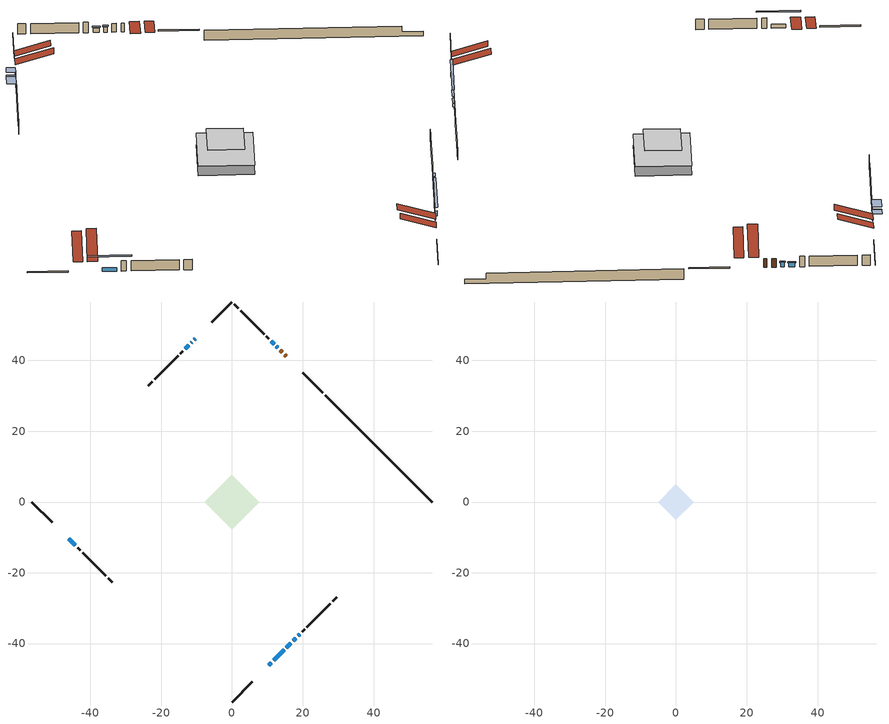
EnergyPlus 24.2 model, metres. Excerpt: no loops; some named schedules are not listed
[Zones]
conditioned space
 floor outside (Floor1 construction): -0.86,0 0,0.86 0.86,0 0,-0.86 z1.22
 floor adiabatic (AdiabaticFloorConstruction): -7.77,0 0,7.77 7.77,0 0,-7.77 z1.22
 floor foundation (Slab1 construction): -7.54,0.21 -0.21,7.54 7.54,-0.21 0.21,-7.54 z-1.22
 wall outside (RimJoist1 construction): 0,-56.51 5.66,-50.85 / -56.51,0 -50.85,-5.66 / 0,56.51 -5.66,50.85 / 25.68,30.83 20.02,36.49 z1.22:1.52
 wall outside (AdiabaticWallConstruction 1): 15.35,41.16 14.92,41.59 / 14.26,42.25 13.63,42.88 z1.22:3.25
 wall outside (AdiabaticWallConstruction): -10.33,46.18 -10.73,45.78 z1.22:2.82; 10.33,-46.18 11.16,-45.35 / 12.98,43.53 12.54,43.97 z1.22:2.39; 11.81,-44.69 14.72,-41.79 / -46.18,-10.33 -44.24,-12.27 z1.22:2.08; -11.38,45.13 -11.53,44.98 z1.22:2.14; 11.89,44.62 11.06,45.45 z1.22:2.24; -12.18,44.32 -13.23,43.28 z1.22:2.64; 15.38,-41.13 16.64,-39.87 / 17.29,-39.22 18.08,-38.43 z1.22:3.2; 18.74,-37.77 19.13,-37.38 z1.22:3.3
 wall outside (Wall1 construction): 19.79,-36.72 20.49,-36.02 / -43.58,-12.93 -42.88,-13.63 / -13.88,42.63 -14.58,41.92 / 10.41,46.1 9.7,46.81 z1.22:3.66
 wall outside (Wall2 construction): 21.15,-35.36 27.74,-28.77 / -42.22,-14.29 -35.63,-20.88 / -15.24,41.27 -21.83,34.68 / 9.05,47.46 2.45,54.05 z1.22:3.66
 wall outside (Wall3 construction): 28.4,-28.11 29.54,-26.97 / -34.97,-21.54 -33.83,-22.68 / -22.49,34.02 -23.63,32.88 / 1.8,54.71 0.66,55.85 z1.22:3.66
 wall foundation (FoundationWall1 construction): 26.34,30.17,-1.22 26.34,30.17,1.22 53.49,3.02,1.22 53.49,3.02,-0.17 56.51,0,-0.17 56.51,0,-1.22
 window (WindowConstruction 7): -10.33,46.18 -10.73,45.78 z1.22:2.82
 window (WindowConstruction 6): 10.33,-46.18 11.16,-45.35 z1.22:2.39
 window (WindowConstruction 9): 11.81,-44.69 14.72,-41.79 z1.22:2.08
 window (WindowConstruction 10): -46.18,-10.33 -44.24,-12.27 z1.22:2.08
 window (WindowConstruction 8): -11.38,45.13 -11.53,44.98 z1.22:2.13
 window (WindowConstruction): 12.98,43.53 12.54,43.96 z1.22:2.39
 window (WindowConstruction 1): 11.89,44.62 11.06,45.45 z1.22:2.23
 window (WindowConstruction 2): -12.18,44.32 -13.23,43.28 z1.22:2.64
 window (WindowConstruction 3): 15.38,-41.13 16.64,-39.87 z1.22:3.2
 window (WindowConstruction 4): 17.29,-39.22 18.08,-38.43 z1.22:3.2
 window (WindowConstruction 5): 18.74,-37.77 19.13,-37.38 z1.22:3.3
 door (Door): 15.35,41.16 14.92,41.59 z1.22:3.25
 door (Door 1): 14.26,42.25 13.63,42.88 z1.22:3.25
 ceiling adiabatic (AdiabaticFloorConstruction): 0,-7.77 7.77,0 0,7.77 -7.77,0 z1.22
 roof outside (Roof2 construction): 9.68,-46.83,3.66 4.36,-41.52,6.16 2.96,-42.92,6.16 8.27,-48.24,3.66; -46.83,-9.68,3.66 -41.52,-4.36,6.16 -42.92,-2.96,6.16 -48.24,-8.27,3.66; -9.68,46.83,3.66 -4.36,41.52,6.16 -2.96,42.92,6.16 -8.27,48.24,3.66; 16,40.51,3.66 10.69,35.19,6.16 12.09,33.79,6.16 17.41,39.1,3.66
attic - vented
 floor to conditioned space (Floor2 construction Reversed): -5.08,0 0,5.08 5.08,0 0,-5.08 z3.66
 roof outside (Roof1 construction): 7.62,-48.89,3.66 2.67,-43.95,5.99 1.37,-45.25,5.99 6.31,-50.2,3.66; -48.89,-7.62,3.66 -43.95,-2.67,5.99 -45.25,-1.37,5.99 -50.2,-6.31,3.66; -7.62,48.89,3.66 -2.67,43.95,5.99 -1.37,45.25,5.99 -6.31,50.2,3.66; 18.06,38.45,3.66 13.12,33.5,5.99 14.42,32.2,5.99 19.37,37.14,3.66
shading: -11.05,45.46 -10.01,46.5 -11.3,47.8 -12.35,46.75 z3.28; 11.3,-45.21 10.19,-46.32 10.48,-46.61 11.59,-45.5 z2.59; 16.8,-39.71 9.73,-46.77 10.03,-47.07 17.09,-40 z5.02; -42.16,-14.35 -48.26,-8.25 -48.55,-8.54 -42.45,-14.64 z5.02; -11.85,44.66 -11.06,45.45 -12.35,46.74 -13.15,45.95 z2.59; 12.4,44.11 13.12,43.39 13.41,43.68 12.69,44.4 z2.59; 10.92,45.59 12.03,44.48 12.32,44.77 11.21,45.88 z2.44; -13.55,42.96 -11.86,44.65 -13.15,45.94 -14.84,44.25 z3.1; 16.78,-39.73 15.24,-41.27 15.53,-41.56 17.07,-40.02 z3.4; 18.22,-38.28 17.15,-39.36 17.44,-39.65 18.52,-38.58 z3.4; 19.28,-37.23 18.6,-37.91 18.89,-38.2 19.57,-37.52 z3.5
[Building]
Building 1: Terrain=Suburbs
[Site:Location]
Edmonton Intl AP_AB: Latitude {deg}=53.31; Longitude {deg}=-113.58; Time Zone {hr}=-7; Elevation {m}=723; Keep Site Location Information=Yes
[Site:GroundTemperature:Shallow]
-1.56185, -3.61833, -3.78302, -2.80711, 1.11059, 5.01004, 8.39065, 10.5322, 10.7141, 8.97234, 5.67794, 1.89811
[Site:WaterMainsTemperature]
Calculation Method=Schedule; Temperature Schedule=mains temperature schedule
[Material] Roughness=Rough; Thermal Absorptance=0.9
Name | Thickness {m} | Conductivity {W/m-K} | Density {kg/m3} | Specific Heat {J/kg-K} | Solar Absorptance | Visible Absorptance
asphalt or fiberglass shingles | 0.00635 | 0.162714 | 1121.4 | 1465.45 | 0.4 | 0.4
ceiling loosefill ins | 0.254 | 0.0480833 | 16.02 | 1046.75 | 0.7 | 0.7
ceiling stud and cavity | 0.1397 | 0.307505 | 65.682 | 1177.47 | 0.7 | 0.7
concrete 4.0 in. | 0.1016 | 1.803125 | 2242.8 | 837.4 | 0.7 | 0.7
concrete 8.0 in. | 0.2032 | 1.803125 | 2242.8 | 837.4 | 0.7 | 0.7
door material | 0.04445 | 0.053851 | 512.64 | 1214.23 | 0.7 | 0.7
exterior vertical ins | 0.0460229 | 0.029427 | 32.04 | 1214.23 | 0.7 | 0.7
floor covering | 0.0127 | 0.0433444 | 54.468 | 1339.84 | 0.6 | 0.6
floor rigid ins; roof rigid ins; wall rigid ins | 0.051816 | 0.029427 | 32.04 | 1214.23 | 0.7 | 0.7
floor rigid ins 1; wall rigid ins 1 | 0.512978 | 0.029427 | 32.04 | 1214.23 | 0.7 | 0.7
floor stud and cavity | 0.1397 | 0.0981661 | 92.3553 | 1139.71 | 0.7 | 0.7
floor stud and cavity 1 | 0.1397 | 1.75129 | 37.0049 | 1207.88 | 0.7 | 0.7
furniture material conditioned space 1 | 0.1524 | 0.115458 | 640.8 | 1214.23 | 0.6 | 0.6
gypsum board | 0.0127 | 0.160291 | 801 | 837.4 | 0.6 | 0.6
gypsum board 1 | 0.0127 | 0.160291 | 801 | 837.4 | 0.7 | 0.7
osb sheathing 0.5 in. | 0.0127 | 0.115458 | 512.64 | 1214.23 | 0.7 | 0.7
osb sheathing 0.75 in. | 0.01905 | 0.115458 | 512.64 | 1214.23 | 0.7 | 0.7
osb sheathing 2.0 in. | 0.0508 | 0.115458 | 512.64 | 1214.23 | 0.7 | 0.7
rim joist rigid ins | 0.103632 | 0.029427 | 32.04 | 1214.23 | 0.7 | 0.7
rim joist stud and cavity | 0.0508 | 0.318503 | 125.044 | 1163.47 | 0.6 | 0.6
roof stud and cavity | 0.2032 | 0.614537 | 78.34581 | 1123.46 | 0.7 | 0.7
wall stud and cavity | 0.1397 | 0.330587 | 139.0536 | 1170.24 | 0.7 | 0.7
wall stud and cavity 1 | 0.1397 | 0.212138 | 139.0536 | 1170.24 | 0.7 | 0.7
wall stud and cavity 2 | 0.1397 | 0.419798 | 139.0536 | 1170.24 | 0.7 | 0.7
wall stud and cavity 3 | 0.0889 | 0.380278 | 52.3479 | 1209.89 | 0.7 | 0.7
wall stud and cavity 4 | 0.0889 | 0.391764 | 83.0341 | 1211.67 | 0.7 | 0.7
wood siding | 0.0254 | 0.102417 | 544.68 | 1172.36 | 0.4 | 0.4
wood siding 1; wood siding 2; wood siding 3 | 0.0254 | 0.102417 | 544.68 | 1172.36 | 0.7 | 0.7
[WindowMaterial:SimpleGlazingSystem]
Name | U-Factor {W/m2-K} | Solar Heat Gain Coefficient
WindowMaterial | 2.035 | 0.44
WindowMaterial 1 | 1.87033 | 0.49
WindowMaterial 2 | 1.7528 | 0.53
WindowMaterial 3 | 2.97981 | 0.59
WindowMaterial 4 | 1.85443 | 0.53
WindowMaterial 5 | 1.85046 | 0.53
WindowMaterial 6 | 1.83797 | 0.5
WindowMaterial 7 | 2.16843 | 0.41
WindowMaterial 8 | 2.71011 | 0.29
WindowMaterial 9 | 1.885096 | 0.49
[Construction]
AdiabaticFloorConstruction: floor stud and cavity 1, floor rigid ins 1, osb sheathing 0.75 in., floor covering
AdiabaticWallConstruction: wood siding 2, wall rigid ins 1, wall stud and cavity 3, gypsum board
AdiabaticWallConstruction 1: wood siding 3, wall rigid ins 1, wall stud and cavity 3, gypsum board
Door; Door 1: door material
Floor1 construction: floor stud and cavity, floor rigid ins, osb sheathing 0.75 in., floor covering
Floor2 construction Reversed: gypsum board, ceiling stud and cavity, ceiling loosefill ins
FoundationWall1 construction: concrete 8.0 in., gypsum board 1
furniture construction conditioned space 1: furniture material conditioned space 1
PartitionWallConstruction: gypsum board, wall stud and cavity 4, gypsum board
RimJoist1 construction: wood siding 1, rim joist rigid ins, osb sheathing 2.0 in., rim joist stud and cavity
Roof1 construction: asphalt or fiberglass shingles
Roof2 construction: asphalt or fiberglass shingles, roof rigid ins, osb sheathing 0.75 in., roof stud and cavity, gypsum board
Slab1 construction: concrete 4.0 in.
Wall1 construction: wood siding, wall rigid ins, osb sheathing 0.5 in., wall stud and cavity, gypsum board
Wall2 construction: wood siding, wall rigid ins, osb sheathing 0.5 in., wall stud and cavity 1, gypsum board
Wall3 construction: wood siding, wall rigid ins, osb sheathing 0.5 in., wall stud and cavity 2, gypsum board
WindowConstruction: WindowMaterial
WindowConstruction 1: WindowMaterial 1
WindowConstruction 10; WindowConstruction 9: WindowMaterial 9
WindowConstruction 2: WindowMaterial 2
WindowConstruction 3: WindowMaterial 3
WindowConstruction 4: WindowMaterial 4
WindowConstruction 5: WindowMaterial 5
WindowConstruction 6: WindowMaterial 6
WindowConstruction 7: WindowMaterial 7
WindowConstruction 8: WindowMaterial 8
[Zone] Multiplier=1; Part of Total Floor Area=Yes
Name | Volume {m3}
attic - vented | 19.5127
conditioned space | 671.7
[Space]
Name | Zone | Volume {m3}
attic - vented 1 | attic - vented | 19.5127
conditioned space 1 | conditioned space | 671.7
[ZoneInfiltration:EffectiveLeakageArea]
infil attic - vented 1: Zone or Space=attic - vented 1; Schedule=Always On Discrete; Effective Air Leakage Area {cm2}=1793.39; Stack Coefficient=0.000162114; Wind Coefficient=8.6026e-06
[ZoneMixing]
whole house fan mix: Zone or Space=attic - vented; Schedule=Always On Continuous; Design Flow Rate Calculation Method=Flow/Zone; Design Flow Rate {m3/s}=0; Source Zone or Space=conditioned space
[SurfaceProperty:ExposedFoundationPerimeter]
Slab1: Exposed Perimeter Calculation Method=TotalExposedPerimeter; Total Exposed Perimeter {m}=42.671
[InternalMass] Zone or ZoneList=conditioned space; Space or SpaceList=conditioned space 1
Name | Construction | Surface Area {m2}
furniture mass conditioned space 1 | furniture construction conditioned space 1 | 94.3599
partition wall mass | PartitionWallConstruction | 235.9
[Lights]
interior lighting: Zone or ZoneList or Space or SpaceList=conditioned space 1; Schedule=interior lighting schedule; Design Level Calculation Method=LightingLevel; Lighting Level {W}=343.2; Return Air Fraction=0; Fraction Radiant=0.6; Fraction Visible=0.2; Fraction Replaceable=1
[People]
occupants: Zone or ZoneList or Space or SpaceList=conditioned space 1; Number of People Schedule=occupants schedule; Number of People Calculation Method=People; Number of People=3; Fraction Radiant=0.314171; Sensible Heat Fraction=0.56303; Activity Level Schedule=occupants activity schedule; Carbon Dioxide Generation Rate {m3/s-W}=0; Enable ASHRAE 55 Comfort Warnings=No; Mean Radiant Temperature Calculation Type=EnclosureAveraged
[ElectricEquipment] Zone or ZoneList or Space or SpaceList=conditioned space 1; Design Level Calculation Method=EquipmentLevel
Name | Schedule | Design Level {W} | Fraction Latent | Fraction Radiant | Fraction Lost
clothes dryer | clothes dryer schedule | 140.772 | 0.015 | 0.081 | 0.85
clothes washer | clothes washer schedule | 32.1985 | 0.03 | 0.162 | 0.7
cooking range | cooking range schedule | 215.147 | 0.08 | 0.432 | 0.2
dishwasher | dishwasher schedule | 66.8632 | 0.3 | 0.18 | 0.4
fridge | fridge schedule | 72.9452 | 0 | 0.6 | 0
mech vent bath fan 0 | mech vent bath fan 0 schedule | 50.2 | 0 | 0 | 1
mech vent bath fan 1 | mech vent bath fan 1 schedule | 50.2 | 0 | 0 | 1
mech vent house fan | mech vent house fan schedule | 0 | 0 | 0 | 1
mech vent house fan cfis | mech vent house fan cfis schedule | 0 | 0 | 0 | 0
mech vent range fan 0 | mech vent range fan 0 schedule | 57 | 0 | 0 | 1
misc plug loads | misc plug loads schedule | 494.7 | 0.045 | 0.513 | 0.1
whole house fan | Always On Discrete | 0 | 0 | 0 | 1
[OtherEquipment] Zone or ZoneList or Space or SpaceList=conditioned space 1; Design Level Calculation Method=EquipmentLevel
Name | Fuel Type | Schedule | Design Level {W} | Fraction Latent | Fraction Radiant | Fraction Lost
clothes dryer 1 | Electricity | clothes dryer schedule | 0 | 0.015 | 0.081 | 0.85
cooking range 1 | Electricity | cooking range schedule | 0 | 0.08 | 0.432 | 0.2
general water use latent | None | general water use schedule | 62.594 | 1 | 0 | 0
general water use sensible | None | general water use schedule | -61.6891 | 0 | 0.6 | 0
mech vent house fan latent load | None | Always On Discrete | 0 | 1 | 0 | 0
mech vent house fan sensible load | None | Always On Discrete | 0 | 0 | 0 | 0
water heater energy adjustment1 | NaturalGas | Always On Discrete | 0.01 | 0 | 0 | 1
[ZoneInfiltration:DesignFlowRate] Zone or ZoneList or Space or SpaceList=conditioned space 1; Schedule=Always On Discrete; Design Flow Rate Calculation Method=Flow/Zone; Design Flow Rate {m3/s}=0
infil flow; natural vent flow; whole house fan flow
[Foundation:Kiva]
Foundation Kiva 1: Initial Indoor Air Temperature {C}=18; Wall Height Above Grade {m}=1.21999; Wall Depth Below Slab {m}=0.2032; Custom Block Material Name 1=exterior vertical ins; Custom Block Depth 1 {m}=2.43998; Custom Block X Position 1 {m}=0.2159; Custom Block Z Position 1 {m}=0
[Foundation:Kiva:Settings]
Soil Conductivity {W/m-K}=0.849921; Soil Density {kg/m3}=1842.3; Soil Specific Heat {J/kg-K}=418.7; Ground Solar Absorptivity=0.9; Ground Thermal Absorptivity=0.9; Ground Surface Roughness {m}=0.03; Far-Field Width {m}=40; Deep-Ground Boundary Condition=ZeroFlux; Deep-Ground Depth {m}=40; Minimum Cell Dimension {m}=0.2; Maximum Cell Growth Coefficient=3; Simulation Timestep=Timestep
[Exterior:Lights]
exterior lighting: Schedule=exterior lighting schedule; Design Level {W}=75.6
[Schedule:Constant]
Name | Hourly Value
Always On Continuous; mech vent house fan schedule; mech vent house fan cfis schedule; Always On Discrete | 1
occupants activity schedule | 117.228
fridge schedule | 0
[Schedule:Week:Daily]
interior lighting schedule Week Rule - Jan1-Jan27: interior lighting schedule day, interior lighting schedule day, interior lighting schedule day, interior lighting schedule day, interior lighting schedule day, interior lighting schedule day, interior lighting schedule day, interior lighting schedule default day, interior lighting schedule default day, interior lighting schedule default day, interior lighting schedule default day, interior lighting schedule default day
interior lighting schedule Week Rule - Jan28-Feb3: interior lighting schedule day, interior lighting schedule day, interior lighting schedule day, interior lighting schedule day, interior lighting schedule day 1, interior lighting schedule day 1, interior lighting schedule day 1, interior lighting schedule default day, interior lighting schedule default day, interior lighting schedule default day, interior lighting schedule default day, interior lighting schedule default day
interior lighting schedule Week Rule - Feb4-Feb24: interior lighting schedule day 1, interior lighting schedule day 1, interior lighting schedule day 1, interior lighting schedule day 1, interior lighting schedule day 1, interior lighting schedule day 1, interior lighting schedule day 1, interior lighting schedule default day, interior lighting schedule default day, interior lighting schedule default day, interior lighting schedule default day, interior lighting schedule default day
interior lighting schedule Week Rule - Feb25-Mar3: interior lighting schedule day 1, interior lighting schedule day 1, interior lighting schedule day 1, interior lighting schedule day 1, interior lighting schedule day 2, interior lighting schedule day 2, interior lighting schedule day 2, interior lighting schedule default day, interior lighting schedule default day, interior lighting schedule default day, interior lighting schedule default day, interior lighting schedule default day
interior lighting schedule Week Rule - Mar4-Mar31: interior lighting schedule day 2, interior lighting schedule day 2, interior lighting schedule day 2, interior lighting schedule day 2, interior lighting schedule day 2, interior lighting schedule day 2, interior lighting schedule day 2, interior lighting schedule default day, interior lighting schedule default day, interior lighting schedule default day, interior lighting schedule default day, interior lighting schedule default day
interior lighting schedule Week Rule - Apr1-Apr28: interior lighting schedule day 3, interior lighting schedule day 3, interior lighting schedule day 3, interior lighting schedule day 3, interior lighting schedule day 3, interior lighting schedule day 3, interior lighting schedule day 3, interior lighting schedule default day, interior lighting schedule default day, interior lighting schedule default day, interior lighting schedule default day, interior lighting schedule default day
interior lighting schedule Week Rule - Apr29-May5: interior lighting schedule day 3, interior lighting schedule day 3, interior lighting schedule day 4, interior lighting schedule day 4, interior lighting schedule day 4, interior lighting schedule day 4, interior lighting schedule day 4, interior lighting schedule default day, interior lighting schedule default day, interior lighting schedule default day, interior lighting schedule default day, interior lighting schedule default day
interior lighting schedule Week Rule - May6-May26: interior lighting schedule day 4, interior lighting schedule day 4, interior lighting schedule day 4, interior lighting schedule day 4, interior lighting schedule day 4, interior lighting schedule day 4, interior lighting schedule day 4, interior lighting schedule default day, interior lighting schedule default day, interior lighting schedule default day, interior lighting schedule default day, interior lighting schedule default day
interior lighting schedule Week Rule - May27-Jun2: interior lighting schedule day 4, interior lighting schedule day 4, interior lighting schedule day 4, interior lighting schedule day 4, interior lighting schedule day 4, interior lighting schedule day 5, interior lighting schedule day 5, interior lighting schedule default day, interior lighting schedule default day, interior lighting schedule default day, interior lighting schedule default day, interior lighting schedule default day
interior lighting schedule Week Rule - Jun3-Jun30: interior lighting schedule day 5, interior lighting schedule day 5, interior lighting schedule day 5, interior lighting schedule day 5, interior lighting schedule day 5, interior lighting schedule day 5, interior lighting schedule day 5, interior lighting schedule default day, interior lighting schedule default day, interior lighting schedule default day, interior lighting schedule default day, interior lighting schedule default day
interior lighting schedule Week Rule - Jul1-Jul28: interior lighting schedule day 6, interior lighting schedule day 6, interior lighting schedule day 6, interior lighting schedule day 6, interior lighting schedule day 6, interior lighting schedule day 6, interior lighting schedule day 6, interior lighting schedule default day, interior lighting schedule default day, interior lighting schedule default day, interior lighting schedule default day, interior lighting schedule default day
interior lighting schedule Week Rule - Jul29-Aug4: interior lighting schedule day 6, interior lighting schedule day 6, interior lighting schedule day 6, interior lighting schedule day 7, interior lighting schedule day 7, interior lighting schedule day 7, interior lighting schedule day 7, interior lighting schedule default day, interior lighting schedule default day, interior lighting schedule default day, interior lighting schedule default day, interior lighting schedule default day
interior lighting schedule Week Rule - Aug5-Aug25: interior lighting schedule day 7, interior lighting schedule day 7, interior lighting schedule day 7, interior lighting schedule day 7, interior lighting schedule day 7, interior lighting schedule day 7, interior lighting schedule day 7, interior lighting schedule default day, interior lighting schedule default day, interior lighting schedule default day, interior lighting schedule default day, interior lighting schedule default day
interior lighting schedule Week Rule - Aug26-Sep1: interior lighting schedule day 7, interior lighting schedule day 7, interior lighting schedule day 7, interior lighting schedule day 7, interior lighting schedule day 7, interior lighting schedule day 7, interior lighting schedule day 8, interior lighting schedule default day, interior lighting schedule default day, interior lighting schedule default day, interior lighting schedule default day, interior lighting schedule default day
interior lighting schedule Week Rule - Sep2-Sep29: interior lighting schedule day 8, interior lighting schedule day 8, interior lighting schedule day 8, interior lighting schedule day 8, interior lighting schedule day 8, interior lighting schedule day 8, interior lighting schedule day 8, interior lighting schedule default day, interior lighting schedule default day, interior lighting schedule default day, interior lighting schedule default day, interior lighting schedule default day
interior lighting schedule Week Rule - Sep30-Oct6: interior lighting schedule day 8, interior lighting schedule day 9, interior lighting schedule day 9, interior lighting schedule day 9, interior lighting schedule day 9, interior lighting schedule day 9, interior lighting schedule day 9, interior lighting schedule default day, interior lighting schedule default day, interior lighting schedule default day, interior lighting schedule default day, interior lighting schedule default day
interior lighting schedule Week Rule - Oct7-Oct27: interior lighting schedule day 9, interior lighting schedule day 9, interior lighting schedule day 9, interior lighting schedule day 9, interior lighting schedule day 9, interior lighting schedule day 9, interior lighting schedule day 9, interior lighting schedule default day, interior lighting schedule default day, interior lighting schedule default day, interior lighting schedule default day, interior lighting schedule default day
interior lighting schedule Week Rule - Oct28-Nov3: interior lighting schedule day 9, interior lighting schedule day 9, interior lighting schedule day 9, interior lighting schedule day 9, interior lighting schedule day 10, interior lighting schedule day 10, interior lighting schedule day 10, interior lighting schedule default day, interior lighting schedule default day, interior lighting schedule default day, interior lighting schedule default day, interior lighting schedule default day
interior lighting schedule Week Rule - Nov4-Nov24: interior lighting schedule day 10, interior lighting schedule day 10, interior lighting schedule day 10, interior lighting schedule day 10, interior lighting schedule day 10, interior lighting schedule day 10, interior lighting schedule day 10, interior lighting schedule default day, interior lighting schedule default day, interior lighting schedule default day, interior lighting schedule default day, interior lighting schedule default day
interior lighting schedule Week Rule - Nov25-Dec1: interior lighting schedule day 10, interior lighting schedule day 10, interior lighting schedule day 10, interior lighting schedule day 10, interior lighting schedule day 10, interior lighting schedule day 10, interior lighting schedule day 11, interior lighting schedule default day, interior lighting schedule default day, interior lighting schedule default day, interior lighting schedule default day, interior lighting schedule default day
interior lighting schedule Week Rule - Dec2-Dec31: interior lighting schedule day 11, interior lighting schedule day 11, interior lighting schedule day 11, interior lighting schedule day 11, interior lighting schedule day 11, interior lighting schedule day 11, interior lighting schedule day 11, interior lighting schedule default day, interior lighting schedule default day, interior lighting schedule default day, interior lighting schedule default day, interior lighting schedule default day
occupants schedule Week Rule - Jan1-Dec31: occupants schedule day, occupants schedule day, occupants schedule day, occupants schedule day, occupants schedule day, occupants schedule day, occupants schedule day, occupants schedule default day, occupants schedule default day, occupants schedule default day, occupants schedule default day, occupants schedule default day
clothes dryer schedule Week Rule - Jan1-Dec31: clothes dryer schedule day, clothes dryer schedule day, clothes dryer schedule day, clothes dryer schedule day, clothes dryer schedule day, clothes dryer schedule day, clothes dryer schedule day, clothes dryer schedule default day, clothes dryer schedule default day, clothes dryer schedule default day, clothes dryer schedule default day, clothes dryer schedule default day
clothes washer schedule Week Rule - Jan1-Dec31: clothes washer schedule day, clothes washer schedule day, clothes washer schedule day, clothes washer schedule day, clothes washer schedule day, clothes washer schedule day, clothes washer schedule day, clothes washer schedule default day, clothes washer schedule default day, clothes washer schedule default day, clothes washer schedule default day, clothes washer schedule default day
cooking range schedule Week Rule - Jan1-Dec31: cooking range schedule day, cooking range schedule day, cooking range schedule day, cooking range schedule day, cooking range schedule day, cooking range schedule day, cooking range schedule day, cooking range schedule default day, cooking range schedule default day, cooking range schedule default day, cooking range schedule default day, cooking range schedule default day
dishwasher schedule Week Rule - Jan1-Dec31: dishwasher schedule day, dishwasher schedule day, dishwasher schedule day, dishwasher schedule day, dishwasher schedule day, dishwasher schedule day, dishwasher schedule day, dishwasher schedule default day, dishwasher schedule default day, dishwasher schedule default day, dishwasher schedule default day, dishwasher schedule default day
mech vent bath fan 0 schedule Week Rule - Jan1-Dec31: mech vent bath fan 0 schedule day, mech vent bath fan 0 schedule day, mech vent bath fan 0 schedule day, mech vent bath fan 0 schedule day, mech vent bath fan 0 schedule day, mech vent bath fan 0 schedule day, mech vent bath fan 0 schedule day, mech vent bath fan 0 schedule default day, mech vent bath fan 0 schedule default day, mech vent bath fan 0 schedule default day, mech vent bath fan 0 schedule default day, mech vent bath fan 0 schedule default day
mech vent bath fan 1 schedule Week Rule - Jan1-Dec31: mech vent bath fan 1 schedule day, mech vent bath fan 1 schedule day, mech vent bath fan 1 schedule day, mech vent bath fan 1 schedule day, mech vent bath fan 1 schedule day, mech vent bath fan 1 schedule day, mech vent bath fan 1 schedule day, mech vent bath fan 1 schedule default day, mech vent bath fan 1 schedule default day, mech vent bath fan 1 schedule default day, mech vent bath fan 1 schedule default day, mech vent bath fan 1 schedule default day
mech vent range fan 0 schedule Week Rule - Jan1-Dec31: mech vent range fan 0 schedule day, mech vent range fan 0 schedule day, mech vent range fan 0 schedule day, mech vent range fan 0 schedule day, mech vent range fan 0 schedule day, mech vent range fan 0 schedule day, mech vent range fan 0 schedule day, mech vent range fan 0 schedule default day, mech vent range fan 0 schedule default day, mech vent range fan 0 schedule default day, mech vent range fan 0 schedule default day, mech vent range fan 0 schedule default day
misc plug loads schedule Week Rule - Jan1-Dec31: misc plug loads schedule day, misc plug loads schedule day, misc plug loads schedule day, misc plug loads schedule day, misc plug loads schedule day, misc plug loads schedule day, misc plug loads schedule day, misc plug loads schedule default day, misc plug loads schedule default day, misc plug loads schedule default day, misc plug loads schedule default day, misc plug loads schedule default day
general water use schedule Week Rule - Jan1-Dec31: general water use schedule day, general water use schedule day, general water use schedule day, general water use schedule day, general water use schedule day, general water use schedule day, general water use schedule day, general water use schedule default day, general water use schedule default day, general water use schedule default day, general water use schedule default day, general water use schedule default day
exterior lighting schedule Week Rule - Jan1-Jan27: exterior lighting schedule day, exterior lighting schedule day, exterior lighting schedule day, exterior lighting schedule day, exterior lighting schedule day, exterior lighting schedule day, exterior lighting schedule day, exterior lighting schedule default day, exterior lighting schedule default day, exterior lighting schedule default day, exterior lighting schedule default day, exterior lighting schedule default day
exterior lighting schedule Week Rule - Jan28-Feb3: exterior lighting schedule day, exterior lighting schedule day, exterior lighting schedule day, exterior lighting schedule day, exterior lighting schedule day 1, exterior lighting schedule day 1, exterior lighting schedule day 1, exterior lighting schedule default day, exterior lighting schedule default day, exterior lighting schedule default day, exterior lighting schedule default day, exterior lighting schedule default day
exterior lighting schedule Week Rule - Feb4-Feb24: exterior lighting schedule day 1, exterior lighting schedule day 1, exterior lighting schedule day 1, exterior lighting schedule day 1, exterior lighting schedule day 1, exterior lighting schedule day 1, exterior lighting schedule day 1, exterior lighting schedule default day, exterior lighting schedule default day, exterior lighting schedule default day, exterior lighting schedule default day, exterior lighting schedule default day
exterior lighting schedule Week Rule - Feb25-Mar3: exterior lighting schedule day 1, exterior lighting schedule day 1, exterior lighting schedule day 1, exterior lighting schedule day 1, exterior lighting schedule day 2, exterior lighting schedule day 2, exterior lighting schedule day 2, exterior lighting schedule default day, exterior lighting schedule default day, exterior lighting schedule default day, exterior lighting schedule default day, exterior lighting schedule default day
exterior lighting schedule Week Rule - Mar4-Mar31: exterior lighting schedule day 2, exterior lighting schedule day 2, exterior lighting schedule day 2, exterior lighting schedule day 2, exterior lighting schedule day 2, exterior lighting schedule day 2, exterior lighting schedule day 2, exterior lighting schedule default day, exterior lighting schedule default day, exterior lighting schedule default day, exterior lighting schedule default day, exterior lighting schedule default day
exterior lighting schedule Week Rule - Apr1-Apr28: exterior lighting schedule day 3, exterior lighting schedule day 3, exterior lighting schedule day 3, exterior lighting schedule day 3, exterior lighting schedule day 3, exterior lighting schedule day 3, exterior lighting schedule day 3, exterior lighting schedule default day, exterior lighting schedule default day, exterior lighting schedule default day, exterior lighting schedule default day, exterior lighting schedule default day
exterior lighting schedule Week Rule - Apr29-May5: exterior lighting schedule day 3, exterior lighting schedule day 3, exterior lighting schedule day 4, exterior lighting schedule day 4, exterior lighting schedule day 4, exterior lighting schedule day 4, exterior lighting schedule day 4, exterior lighting schedule default day, exterior lighting schedule default day, exterior lighting schedule default day, exterior lighting schedule default day, exterior lighting schedule default day
exterior lighting schedule Week Rule - May6-May26: exterior lighting schedule day 4, exterior lighting schedule day 4, exterior lighting schedule day 4, exterior lighting schedule day 4, exterior lighting schedule day 4, exterior lighting schedule day 4, exterior lighting schedule day 4, exterior lighting schedule default day, exterior lighting schedule default day, exterior lighting schedule default day, exterior lighting schedule default day, exterior lighting schedule default day
exterior lighting schedule Week Rule - May27-Jun2: exterior lighting schedule day 4, exterior lighting schedule day 4, exterior lighting schedule day 4, exterior lighting schedule day 4, exterior lighting schedule day 4, exterior lighting schedule day 5, exterior lighting schedule day 5, exterior lighting schedule default day, exterior lighting schedule default day, exterior lighting schedule default day, exterior lighting schedule default day, exterior lighting schedule default day
exterior lighting schedule Week Rule - Jun3-Jun30: exterior lighting schedule day 5, exterior lighting schedule day 5, exterior lighting schedule day 5, exterior lighting schedule day 5, exterior lighting schedule day 5, exterior lighting schedule day 5, exterior lighting schedule day 5, exterior lighting schedule default day, exterior lighting schedule default day, exterior lighting schedule default day, exterior lighting schedule default day, exterior lighting schedule default day
exterior lighting schedule Week Rule - Jul1-Jul28: exterior lighting schedule day 6, exterior lighting schedule day 6, exterior lighting schedule day 6, exterior lighting schedule day 6, exterior lighting schedule day 6, exterior lighting schedule day 6, exterior lighting schedule day 6, exterior lighting schedule default day, exterior lighting schedule default day, exterior lighting schedule default day, exterior lighting schedule default day, exterior lighting schedule default day
exterior lighting schedule Week Rule - Jul29-Aug4: exterior lighting schedule day 6, exterior lighting schedule day 6, exterior lighting schedule day 6, exterior lighting schedule day 7, exterior lighting schedule day 7, exterior lighting schedule day 7, exterior lighting schedule day 7, exterior lighting schedule default day, exterior lighting schedule default day, exterior lighting schedule default day, exterior lighting schedule default day, exterior lighting schedule default day
exterior lighting schedule Week Rule - Aug5-Aug25: exterior lighting schedule day 7, exterior lighting schedule day 7, exterior lighting schedule day 7, exterior lighting schedule day 7, exterior lighting schedule day 7, exterior lighting schedule day 7, exterior lighting schedule day 7, exterior lighting schedule default day, exterior lighting schedule default day, exterior lighting schedule default day, exterior lighting schedule default day, exterior lighting schedule default day
[Schedule:Year]
interior lighting schedule: interior lighting schedule Week Rule - Jan1-Jan27, 1, 1, 1, 27, interior lighting schedule Week Rule - Jan28-Feb3, 1, 28, 2, 3, interior lighting schedule Week Rule - Feb4-Feb24, 2, 4, 2, 24, interior lighting schedule Week Rule - Feb25-Mar3, 2, 25, 3, 3, interior lighting schedule Week Rule - Mar4-Mar31, 3, 4, 3, 31, interior lighting schedule Week Rule - Apr1-Apr28, 4, 1, 4, 28, interior lighting schedule Week Rule - Apr29-May5, 4, 29, 5, 5, interior lighting schedule Week Rule - May6-May26, 5, 6, 5, 26, interior lighting schedule Week Rule - May27-Jun2, 5, 27, 6, 2, interior lighting schedule Week Rule - Jun3-Jun30, 6, 3, 6, 30, interior lighting schedule Week Rule - Jul1-Jul28, 7, 1, 7, 28, interior lighting schedule Week Rule - Jul29-Aug4, 7, 29, 8, 4, interior lighting schedule Week Rule - Aug5-Aug25, 8, 5, 8, 25, interior lighting schedule Week Rule - Aug26-Sep1, 8, 26, 9, 1, interior lighting schedule Week Rule - Sep2-Sep29, 9, 2, 9, 29, interior lighting schedule Week Rule - Sep30-Oct6, 9, 30, 10, 6, interior lighting schedule Week Rule - Oct7-Oct27, 10, 7, 10, 27, interior lighting schedule Week Rule - Oct28-Nov3, 10, 28, 11, 3, interior lighting schedule Week Rule - Nov4-Nov24, 11, 4, 11, 24, interior lighting schedule Week Rule - Nov25-Dec1, 11, 25, 12, 1, interior lighting schedule Week Rule - Dec2-Dec31, 12, 2, 12, 31
occupants schedule: occupants schedule Week Rule - Jan1-Dec31, 1, 1, 12, 31
clothes dryer schedule: clothes dryer schedule Week Rule - Jan1-Dec31, 1, 1, 12, 31
clothes washer schedule: clothes washer schedule Week Rule - Jan1-Dec31, 1, 1, 12, 31
cooking range schedule: cooking range schedule Week Rule - Jan1-Dec31, 1, 1, 12, 31
dishwasher schedule: dishwasher schedule Week Rule - Jan1-Dec31, 1, 1, 12, 31
mech vent bath fan 0 schedule: mech vent bath fan 0 schedule Week Rule - Jan1-Dec31, 1, 1, 12, 31
mech vent bath fan 1 schedule: mech vent bath fan 1 schedule Week Rule - Jan1-Dec31, 1, 1, 12, 31
mech vent range fan 0 schedule: mech vent range fan 0 schedule Week Rule - Jan1-Dec31, 1, 1, 12, 31
misc plug loads schedule: misc plug loads schedule Week Rule - Jan1-Dec31, 1, 1, 12, 31
general water use schedule: general water use schedule Week Rule - Jan1-Dec31, 1, 1, 12, 31
exterior lighting schedule: exterior lighting schedule Week Rule - Jan1-Jan27, 1, 1, 1, 27, exterior lighting schedule Week Rule - Jan28-Feb3, 1, 28, 2, 3, exterior lighting schedule Week Rule - Feb4-Feb24, 2, 4, 2, 24, exterior lighting schedule Week Rule - Feb25-Mar3, 2, 25, 3, 3, exterior lighting schedule Week Rule - Mar4-Mar31, 3, 4, 3, 31, exterior lighting schedule Week Rule - Apr1-Apr28, 4, 1, 4, 28, exterior lighting schedule Week Rule - Apr29-May5, 4, 29, 5, 5, exterior lighting schedule Week Rule - May6-May26, 5, 6, 5, 26, exterior lighting schedule Week Rule - May27-Jun2, 5, 27, 6, 2, exterior lighting schedule Week Rule - Jun3-Jun30, 6, 3, 6, 30, exterior lighting schedule Week Rule - Jul1-Jul28, 7, 1, 7, 28, exterior lighting schedule Week Rule - Jul29-Aug4, 7, 29, 8, 4, exterior lighting schedule Week Rule - Aug5-Aug25, 8, 5, 8, 25, exterior lighting schedule Week Rule - Aug26-Sep1, 8, 26, 9, 1, exterior lighting schedule Week Rule - Sep2-Sep29, 9, 2, 9, 29, exterior lighting schedule Week Rule - Sep30-Oct6, 9, 30, 10, 6, exterior lighting schedule Week Rule - Oct7-Oct27, 10, 7, 10, 27, exterior lighting schedule Week Rule - Oct28-Nov3, 10, 28, 11, 3, exterior lighting schedule Week Rule - Nov4-Nov24, 11, 4, 11, 24, exterior lighting schedule Week Rule - Nov25-Dec1, 11, 25, 12, 1, exterior lighting schedule Week Rule - Dec2-Dec31, 12, 2, 12, 31
[Schedule:Compact]
mains temperature schedule: Through: 01/01, For: AllDays, Until: 24:00, 3.97167, Through: 01/02, For: AllDays, Until: 24:00, 3.90778, Through: 01/03, For: AllDays, Until: 24:00, 3.84556, Through: 01/04, For: AllDays, Until: 24:00, 3.78389, Through: 01/05, For: AllDays, Until: 24:00, 3.72278, Through: 01/06, For: AllDays, Until: 24:00, 3.66278, Through: 01/07, For: AllDays, Until: 24:00, 3.60389, Through: 01/08, For: AllDays, Until: 24:00, 3.54556, Through: 01/09, For: AllDays, Until: 24:00, 3.48833, Through: 01/10, For: AllDays, Until: 24:00, 3.43167, Through: 01/11, For: AllDays, Until: 24:00, 3.37611, Through: 01/12, For: AllDays, Until: 24:00, 3.32167, Through: 01/13, For: AllDays, Until: 24:00, 3.26833, Through: 01/14, For: AllDays, Until: 24:00, 3.21556, Through: 01/15, For: AllDays, Until: 24:00, 3.16444, Through: 01/16, For: AllDays, Until: 24:00, 3.11389, Through: 01/17, For: AllDays, Until: 24:00, 3.06444, Through: 01/18, For: AllDays, Until: 24:00, 3.01611, Through: 01/19, For: AllDays, Until: 24:00, 2.96889, Through: 01/20, For: AllDays, Until: 24:00, 2.92278, Through: 01/21, For: AllDays, Until: 24:00, 2.87722, Through: 01/22, For: AllDays, Until: 24:00, 2.83333, Through: 01/23, For: AllDays, Until: 24:00, 2.79056, Through: 01/24, For: AllDays, Until: 24:00, 2.74889, Through: 01/25, For: AllDays, Until: 24:00, 2.70833, Through: 01/26, For: AllDays, Until: 24:00, 2.66889, Through: 01/27, For: AllDays, Until: 24:00, 2.63056, Through: 01/28, For: AllDays, Until: 24:00, 2.59333, Through: 01/29, For: AllDays, Until: 24:00, 2.55778, Through: 01/30, For: AllDays, Until: 24:00, 2.52278, Through: 01/31, For: AllDays, Until: 24:00, 2.48944, Through: 02/01, For: AllDays, Until: 24:00, 2.45722, Through: 02/02, For: AllDays, Until: 24:00, 2.42611, Through: 02/03, For: AllDays, Until: 24:00, 2.39667, Through: 02/04, For: AllDays, Until: 24:00, 2.36833, Through: 02/05, For: AllDays, Until: 24:00, 2.34111, Through: 02/06, For: AllDays, Until: 24:00, 2.315, Through: 02/07, For: AllDays, Until: 24:00, 2.29056, Through: 02/08, For: AllDays, Until: 24:00, 2.26722, Through: 02/09, For: AllDays, Until: 24:00, 2.245, Through: 02/10, For: AllDays, Until: 24:00, 2.22444, Through: 02/11, For: AllDays, Until: 24:00, 2.20444, Through: 02/12, For: AllDays, Until: 24:00, 2.18667, Through: 02/13, For: AllDays, Until: 24:00, 2.17, Through: 02/14, For: AllDays, Until: 24:00, 2.15444, Through: 02/15, For: AllDays, Until: 24:00, 2.14, Through: 02/16, For: AllDays, Until: 24:00, 2.12722, Through: 02/17, For: AllDays, Until: 24:00, 2.11556, Through: 02/18, For: AllDays, Until: 24:00, 2.10556, Through: 02/19, For: AllDays, Until: 24:00, 2.09667, Through: 02/20, For: AllDays, Until: 24:00, 2.08889, Through: 02/21, For: AllDays, Until: 24:00, 2.08278, Through: 02/22, For: AllDays, Until: 24:00, 2.07833, Through: 02/23, For: AllDays, Until: 24:00, 2.07444, Through: 02/24, For: AllDays, Until: 24:00, 2.07278, Through: 02/25, For: AllDays, Until: 24:00, 2.07167, Through: 02/26, For: AllDays, Until: 24:00, 2.07222, Through: 02/27, For: AllDays, Until: 24:00, 2.07444, Through: 02/28, For: AllDays, Until: 24:00, 2.07778, Through: 03/01, For: AllDays, Until: 24:00, 2.08222, Through: 03/02, For: AllDays, Until: 24:00, 2.08833, Through: 03/03, For: AllDays, Until: 24:00, 2.09556, Through: 03/04, For: AllDays, Until: 24:00, 2.10444, Through: 03/05, For: AllDays, Until: 24:00, 2.11444, Through: 03/06, For: AllDays, Until: 24:00, 2.12556, Through: 03/07, For: AllDays, Until: 24:00, 2.13833, Through: 03/08, For: AllDays, Until: 24:00, 2.15278, Through: 03/09, For: AllDays, Until: 24:00, 2.16778, Through: 03/10, For: AllDays, Until: 24:00, 2.18444, Through: 03/11, For: AllDays, Until: 24:00, 2.20278, Through: 03/12, For: AllDays, Until: 24:00, 2.22167, Through: 03/13, For: AllDays, Until: 24:00, 2.24278, Through: 03/14, For: AllDays, Until: 24:00, 2.26444, Through: 03/15, For: AllDays, Until: 24:00, 2.28778, Through: 03/16, For: AllDays, Until: 24:00, 2.31222, Through: 03/17, For: AllDays, Until: 24:00, 2.33778, Through: 03/18, For: AllDays, Until: 24:00, 2.365, Through: 03/19, For: AllDays, Until: 24:00, 2.39333, Through: 03/20, For: AllDays, Until: 24:00, 2.42278, Through: 03/21, For: AllDays, Until: 24:00, 2.45389, Through: 03/22, For: AllDays, Until: 24:00, 2.48611, Through: 03/23, For: AllDays, Until: 24:00, 2.51889, Through: 03/24, For: AllDays, Until: 24:00, 2.55389, Through: 03/25, For: AllDays, Until: 24:00, 2.58944, Through: 03/26, For: AllDays, Until: 24:00, 2.62611, Through: 03/27, For: AllDays, Until: 24:00, 2.66444, Through: 03/28, For: AllDays, Until: 24:00, 2.70389, Through: 03/29, For: AllDays, Until: 24:00, 2.74389, Through: 03/30, For: AllDays, Until: 24:00, 2.78556, Through: 03/31, For: AllDays, Until: 24:00, 2.82833, Through: 04/01, For: AllDays, Until: 24:00, 2.87222, Through: 04/02, For: AllDays, Until: 24:00, 2.91722, Through: 04/03, For: AllDays, Until: 24:00, 2.96333, Through: 04/04, For: AllDays, Until: 24:00, 3.01056, Through: 04/05, For: AllDays, Until: 24:00, 3.05889, Through: 04/06, For: AllDays, Until: 24:00, 3.10833, Through: 04/07, For: AllDays, Until: 24:00, 3.15833, Through: 04/08, For: AllDays, Until: 24:00, 3.21, Through: 04/09, For: AllDays, Until: 24:00, 3.26222, Through: 04/10, For: AllDays, Until: 24:00, 3.31556, Through: 04/11, For: AllDays, Until: 24:00, 3.37, Through: 04/12, For: AllDays, Until: 24:00, 3.42556, Through: 04/13, For: AllDays, Until: 24:00, 3.48167, Through: 04/14, For: AllDays, Until: 24:00, 3.53889, Through: 04/15, For: AllDays, Until: 24:00, 3.59722, Through: 04/16, For: AllDays, Until: 24:00, 3.65611, Through: 04/17, For: AllDays, Until: 24:00, 3.71611, Through: 04/18, For: AllDays, Until: 24:00, 3.77667, Through: 04/19, For: AllDays, Until: 24:00, 3.83833, Through: 04/20, For: AllDays, Until: 24:00, 3.90111, Through: 04/21, For: AllDays, Until: 24:00, 3.96444, Through: 04/22, For: AllDays, Until: 24:00, 4.02833, Through: 04/23, For: AllDays, Until: 24:00, 4.09333, Through: 04/24, For: AllDays, Until: 24:00, 4.15889, Through: 04/25, For: AllDays, Until: 24:00, 4.225, Through: 04/26, For: AllDays, Until: 24:00, 4.29222, Through: 04/27, For: AllDays, Until: 24:00, 4.36, Through: 04/28, For: AllDays, Until: 24:00, 4.42833, Through: 04/29, For: AllDays, Until: 24:00, 4.49722, Through: 04/30, For: AllDays, Until: 24:00, 4.56667, Through: 05/01, For: AllDays, Until: 24:00, 4.63722, Through: 05/02, For: AllDays, Until: 24:00, 4.70833, Through: 05/03, For: AllDays, Until: 24:00, 4.77944, Through: 05/04, For: AllDays, Until: 24:00, 4.85167, Through: 05/05, For: AllDays, Until: 24:00, 4.92389, Through: 05/06, For: AllDays, Until: 24:00, 4.99722, Through: 05/07, For: AllDays, Until: 24:00, 5.07056, Through: 05/08, For: AllDays, Until: 24:00, 5.145, Through: 05/09, For: AllDays, Until: 24:00, 5.21944, Through: 05/10, For: AllDays, Until: 24:00, 5.29389, Through: 05/11, For: AllDays, Until: 24:00, 5.36944, Through: 05/12, For: AllDays, Until: 24:00, 5.445, Through: 05/13, For: AllDays, Until: 24:00, 5.52111, Through: 05/14, For: AllDays, Until: 24:00, 5.59722, Through: 05/15, For: AllDays, Until: 24:00, 5.67389, Through: 05/16, For: AllDays, Until: 24:00, 5.75056, Through: 05/17, For: AllDays, Until: 24:00, 5.82778, Through: 05/18, For: AllDays, Until: 24:00, 5.90556, Through: 05/19, For: AllDays, Until: 24:00, 5.98278, Through: 05/20, For: AllDays, Until: 24:00, 6.06056, Through: 05/21, For: AllDays, Until: 24:00, 6.13889, Through: 05/22, For: AllDays, Until: 24:00, 6.21667, Through: 05/23, For: AllDays, Until: 24:00, 6.295, Through: 05/24, For: AllDays, Until: 24:00, 6.37333, Through: 05/25, For: AllDays, Until: 24:00, 6.45222, Through: 05/26, For: AllDays, Until: 24:00, 6.53056, Through: 05/27, For: AllDays, Until: 24:00, 6.60889, Through: 05/28, For: AllDays, Until: 24:00, 6.68778, Through: 05/29, For: AllDays, Until: 24:00, 6.76611, Through: 05/30, For: AllDays, Until: 24:00, 6.84444, Through: 05/31, For: AllDays, Until: 24:00, 6.92278, Through: 06/01, For: AllDays, Until: 24:00, 7.00111, Through: 06/02, For: AllDays, Until: 24:00, 7.07944, Through: 06/03, For: AllDays, Until: 24:00, 7.15778, Through: 06/04, For: AllDays, Until: 24:00, 7.23556, Through: 06/05, For: AllDays, Until: 24:00, 7.31333, Through: 06/06, For: AllDays, Until: 24:00, 7.39056, Through: 06/07, For: AllDays, Until: 24:00, 7.46833, Through: 06/08, For: AllDays, Until: 24:00, 7.545, Through: 06/09, For: AllDays, Until: 24:00, 7.62222, Through: 06/10, For: AllDays, Until: 24:00, 7.69833, Through: 06/11, For: AllDays, Until: 24:00, 7.775, Through: 06/12, For: AllDays, Until: 24:00, 7.85056, Through: 06/13, For: AllDays, Until: 24:00, 7.92611, Through: 06/14, For: AllDays, Until: 24:00, 8.00111, Through: 06/15, For: AllDays, Until: 24:00, 8.07611, Through: 06/16, For: AllDays, Until: 24:00, 8.15056, Through: 06/17, For: AllDays, Until: 24:00, 8.22389, Through: 06/18, For: AllDays, Until: 24:00, 8.29778, Through: 06/19, For: AllDays, Until: 24:00, 8.37056, Through: 06/20, For: AllDays, Until: 24:00, 8.44278, Through: 06/21, For: AllDays, Until: 24:00, 8.51444, Through: 06/22, For: AllDays, Until: 24:00, 8.58611, Through: 06/23, For: AllDays, Until: 24:00, 8.65667, Through: 06/24, For: AllDays, Until: 24:00, 8.72667, Through: 06/25, For: AllDays, Until: 24:00, 8.79611, Through: 06/26, For: AllDays, Until: 24:00, 8.865, Through: 06/27, For: AllDays, Until: 24:00, 8.93333, Through: 06/28, For: AllDays, Until: 24:00, 9.00056, Through: 06/29, For: AllDays, Until: 24:00, 9.06778, Through: 06/30, For: AllDays, Until: 24:00, 9.13333, Through: 07/01, For: AllDays, Until: 24:00, 9.19889, Through: 07/02, For: AllDays, Until: 24:00, 9.26333, Through: 07/03, For: AllDays, Until: 24:00, 9.32722, Through: 07/04, For: AllDays, Until: 24:00, 9.39056, Through: 07/05, For: AllDays, Until: 24:00, 9.45278, Through: 07/06, For: AllDays, Until: 24:00, 9.51389, Through: 07/07, For: AllDays, Until: 24:00, 9.57444, Through: 07/08, For: AllDays, Until: 24:00, 9.63389, Through: 07/09, For: AllDays, Until: 24:00, 9.69278, Through: 07/10, For: AllDays, Until: 24:00, 9.75056, Through: 07/11, For: AllDays, Until: 24:00, 9.80778, Through: 07/12, For: AllDays, Until: 24:00, 9.86333, Through: 07/13, For: AllDays, Until: 24:00, 9.91833, Through: 07/14, For: AllDays, Until: 24:00, 9.97278, Through: 07/15, For: AllDays, Until: 24:00, 10.0256, Through: 07/16, For: AllDays, Until: 24:00, 10.0778, Through: 07/17, For: AllDays, Until: 24:00, 10.1289, Through: 07/18, For: AllDays, Until: 24:00, 10.1789, Through: 07/19, For: AllDays, Until: 24:00, 10.2278, Through: 07/20, For: AllDays, Until: 24:00, 10.2756, Through: 07/21, For: AllDays, Until: 24:00, 10.3222, Through: 07/22, For: AllDays, Until: 24:00, 10.3683, Through: 07/23, For: AllDays, Until: 24:00, 10.4128, Through: 07/24, For: AllDays, Until: 24:00, 10.4561, Through: 07/25, For: AllDays, Until: 24:00, 10.4989, Through: 07/26, For: AllDays, Until: 24:00, 10.54, Through: 07/27, For: AllDays, Until: 24:00, 10.58, Through: 07/28, For: AllDays, Until: 24:00, 10.6189, Through: 07/29, For: AllDays, Until: 24:00, 10.6567, Through: 07/30, For: AllDays, Until: 24:00, 10.6928, Through: 07/31, For: AllDays, Until: 24:00, 10.7283, Through: 08/01, For: AllDays, Until: 24:00, 10.7622, Through: 08/02, For: AllDays, Until: 24:00, 10.7956, Through: 08/03, For: AllDays, Until: 24:00, 10.8272, Through: 08/04, For: AllDays, Until: 24:00, 10.8572, Through: 08/05, For: AllDays, Until: 24:00, 10.8867, Through: 08/06, For: AllDays, Until: 24:00, 10.9144, Through: 08/07, For: AllDays, Until: 24:00, 10.9411, Through: 08/08, For: AllDays, Until: 24:00, 10.9667, Through: 08/09, For: AllDays, Until: 24:00, 10.9906, Through: 08/10, For: AllDays, Until: 24:00, 11.0133, Through: 08/11, For: AllDays, Until: 24:00, 11.035, Through: 08/12, For: AllDays, Until: 24:00, 11.055, Through: 08/13, For: AllDays, Until: 24:00, 11.0739, Through: 08/14, For: AllDays, Until: 24:00, 11.0917, Through: 08/15, For: AllDays, Until: 24:00, 11.1078, Through: 08/16, For: AllDays, Until: 24:00, 11.1228, Through: 08/17, For: AllDays, Until: 24:00, 11.1361, Through: 08/18, For: AllDays, Until: 24:00, 11.1483, Through: 08/19, For: AllDays, Until: 24:00, 11.1594, Through: 08/20, For: AllDays, Until: 24:00, 11.1689, Through: 08/21, For: AllDays, Until: 24:00, 11.1772, Through: 08/22, For: AllDays, Until: 24:00, 11.1844, Through: 08/23, For: AllDays, Until: 24:00, 11.19, Through: 08/24, For: AllDays, Until: 24:00, 11.1939, Through: 08/25, For: AllDays, Until: 24:00, 11.1967, Through: 08/26, For: AllDays, Until: 24:00, 11.1983, Through: 08/27, For: AllDays, Until: 24:00, 11.1983, Through: 08/28, For: AllDays, Until: 24:00, 11.1972, Through: 08/29, For: AllDays, Until: 24:00, 11.195, Through: 08/30, For: AllDays, Until: 24:00, 11.1911, Through: 08/31, For: AllDays, Until: 24:00, 11.1856, Through: 09/01, For: AllDays, Until: 24:00, 11.1789, Through: 09/02, For: AllDays, Until: 24:00, 11.1711, Through: 09/03, For: AllDays, Until: 24:00, 11.1617, Through: 09/04, For: AllDays, Until: 24:00, 11.1511, Through: 09/05, For: AllDays, Until: 24:00, 11.1394, Through: 09/06, For: AllDays, Until: 24:00, 11.1261, Through: 09/07, For: AllDays, Until: 24:00, 11.1111, Through: 09/08, For: AllDays, Until: 24:00, 11.0956, Through: 09/09, For: AllDays, Until: 24:00, 11.0778, Through: 09/10, For: AllDays, Until: 24:00, 11.0594, Through: 09/11, For: AllDays, Until: 24:00, 11.0394, Through: 09/12, For: AllDays, Until: 24:00, 11.0183, Through: 09/13, For: AllDays, Until: 24:00, 10.9961, Through: 09/14, For: AllDays, Until: 24:00, 10.9722, Through: 09/15, For: AllDays, Until: 24:00, 10.9472, Through: 09/16, For: AllDays, Until: 24:00, 10.9206, Through: 09/17, For: AllDays, Until: 24:00, 10.8928, Through: 09/18, For: AllDays, Until: 24:00, 10.8639, Through: 09/19, For: AllDays, Until: 24:00, 10.8339, Through: 09/20, For: AllDays, Until: 24:00, 10.8028, Through: 09/21, For: AllDays, Until: 24:00, 10.77, Through: 09/22, For: AllDays, Until: 24:00, 10.7361, Through: 09/23, For: AllDays, Until: 24:00, 10.7011, Through: 09/24, For: AllDays, Until: 24:00, 10.665, Through: 09/25, For: AllDays, Until: 24:00, 10.6272, Through: 09/26, For: AllDays, Until: 24:00, 10.5889, Through: 09/27, For: AllDays, Until: 24:00, 10.5489, Through: 09/28, For: AllDays, Until: 24:00, 10.5078, Through: 09/29, For: AllDays, Until: 24:00, 10.4661, Through: 09/30, For: AllDays, Until: 24:00, 10.4228, Through: 10/01, For: AllDays, Until: 24:00, 10.3783, Through: 10/02, For: AllDays, Until: 24:00, 10.3328, Through: 10/03, For: AllDays, Until: 24:00, 10.2861, Through: 10/04, For: AllDays, Until: 24:00, 10.2383, Through: 10/05, For: AllDays, Until: 24:00, 10.19, Through: 10/06, For: AllDays, Until: 24:00, 10.14, Through: 10/07, For: AllDays, Until: 24:00, 10.0894, Through: 10/08, For: AllDays, Until: 24:00, 10.0372, Through: 10/09, For: AllDays, Until: 24:00, 9.98444, Through: 10/10, For: AllDays, Until: 24:00, 9.93056, Through: 10/11, For: AllDays, Until: 24:00, 9.87611, Through: 10/12, For: AllDays, Until: 24:00, 9.82, Through: 10/13, For: AllDays, Until: 24:00, 9.76333, Through: 10/14, For: AllDays, Until: 24:00, 9.70611, Through: 10/15, For: AllDays, Until: 24:00, 9.64722, Through: 10/16, For: AllDays, Until: 24:00, 9.58778, Through: 10/17, For: AllDays, Until: 24:00, 9.52778, Through: 10/18, For: AllDays, Until: 24:00, 9.46667, Through: 10/19, For: AllDays, Until: 24:00, 9.40444, Through: 10/20, For: AllDays, Until: 24:00, 9.34167, Through: 10/21, For: AllDays, Until: 24:00, 9.27778, Through: 10/22, For: AllDays, Until: 24:00, 9.21333, Through: 10/23, For: AllDays, Until: 24:00, 9.14833, Through: 10/24, For: AllDays, Until: 24:00, 9.08222, Through: 10/25, For: AllDays, Until: 24:00, 9.01556, Through: 10/26, For: AllDays, Until: 24:00, 8.94833, Through: 10/27, For: AllDays, Until: 24:00, 8.88056, Through: 10/28, For: AllDays, Until: 24:00, 8.81167, Through: 10/29, For: AllDays, Until: 24:00, 8.74222, Through: 10/30, For: AllDays, Until: 24:00, 8.67222, Through: 10/31, For: AllDays, Until: 24:00, 8.60167, Through: 11/01, For: AllDays, Until: 24:00, 8.53056, Through: 11/02, For: AllDays, Until: 24:00, 8.45889, Through: 11/03, For: AllDays, Until: 24:00, 8.38667, Through: 11/04, For: AllDays, Until: 24:00, 8.31389, Through: 11/05, For: AllDays, Until: 24:00, 8.24056, Through: 11/06, For: AllDays, Until: 24:00, 8.16667, Through: 11/07, For: AllDays, Until: 24:00, 8.09278, Through: 11/08, For: AllDays, Until: 24:00, 8.01833, Through: 11/09, For: AllDays, Until: 24:00, 7.94278, Through: 11/10, For: AllDays, Until: 24:00, 7.86778, Through: 11/11, For: AllDays, Until: 24:00, 7.79167, Through: 11/12, For: AllDays, Until: 24:00, 7.71556, Through: 11/13, For: AllDays, Until: 24:00, 7.63944, Through: 11/14, For: AllDays, Until: 24:00, 7.56222, Through: 11/15, For: AllDays, Until: 24:00, 7.48556, Through: 11/16, For: AllDays, Until: 24:00, 7.40833, Through: 11/17, For: AllDays, Until: 24:00, 7.33056, Through: 11/18, For: AllDays, Until: 24:00, 7.25278, Through: 11/19, For: AllDays, Until: 24:00, 7.175, Through: 11/20, For: AllDays, Until: 24:00, 7.09722, Through: 11/21, For: AllDays, Until: 24:00, 7.01889, Through: 11/22, For: AllDays, Until: 24:00, 6.94056, Through: 11/23, For: AllDays, Until: 24:00, 6.86222, Through: 11/24, For: AllDays, Until: 24:00, 6.78389, Through: 11/25, For: AllDays, Until: 24:00, 6.705, Through: 11/26, For: AllDays, Until: 24:00, 6.62667, Through: 11/27, For: AllDays, Until: 24:00, 6.54833, Through: 11/28, For: AllDays, Until: 24:00, 6.46944, Through: 11/29, For: AllDays, Until: 24:00, 6.39111, Through: 11/30, For: AllDays, Until: 24:00, 6.31278, Through: 12/01, For: AllDays, Until: 24:00, 6.23444, Through: 12/02, For: AllDays, Until: 24:00, 6.15611, Through: 12/03, For: AllDays, Until: 24:00, 6.07833, Through: 12/04, For: AllDays, Until: 24:00, 6.00056, Through: 12/05, For: AllDays, Until: 24:00, 5.92278, Through: 12/06, For: AllDays, Until: 24:00, 5.84556, Through: 12/07, For: AllDays, Until: 24:00, 5.76833, Through: 12/08, For: AllDays, Until: 24:00, 5.69111, Through: 12/09, For: AllDays, Until: 24:00, 5.61444, Through: 12/10, For: AllDays, Until: 24:00, 5.53778, Through: 12/11, For: AllDays, Until: 24:00, 5.46222, Through: 12/12, For: AllDays, Until: 24:00, 5.38611, Through: 12/13, For: AllDays, Until: 24:00, 5.31111, Through: 12/14, For: AllDays, Until: 24:00, 5.23611, Through: 12/15, For: AllDays, Until: 24:00, 5.16167, Through: 12/16, For: AllDays, Until: 24:00, 5.08722, Through: 12/17, For: AllDays, Until: 24:00, 5.01389, Through: 12/18, For: AllDays, Until: 24:00, 4.94056, Through: 12/19, For: AllDays, Until: 24:00, 4.86778, Through: 12/20, For: AllDays, Until: 24:00, 4.79556, Through: 12/21, For: AllDays, Until: 24:00, 4.72389, Through: 12/22, For: AllDays, Until: 24:00, 4.65333, Through: 12/23, For: AllDays, Until: 24:00, 4.58278, Through: 12/24, For: AllDays, Until: 24:00, 4.51278, Through: 12/25, For: AllDays, Until: 24:00, 4.44389, Through: 12/26, For: AllDays, Until: 24:00, 4.375, Through: 12/27, For: AllDays, Until: 24:00, 4.30722, Through: 12/28, For: AllDays, Until: 24:00, 4.24, Through: 12/29, For: AllDays, Until: 24:00, 4.17333, Through: 12/30, For: AllDays, Until: 24:00, 4.10778, Through: 12/31, For: AllDays, Until: 24:00, 4.04278
